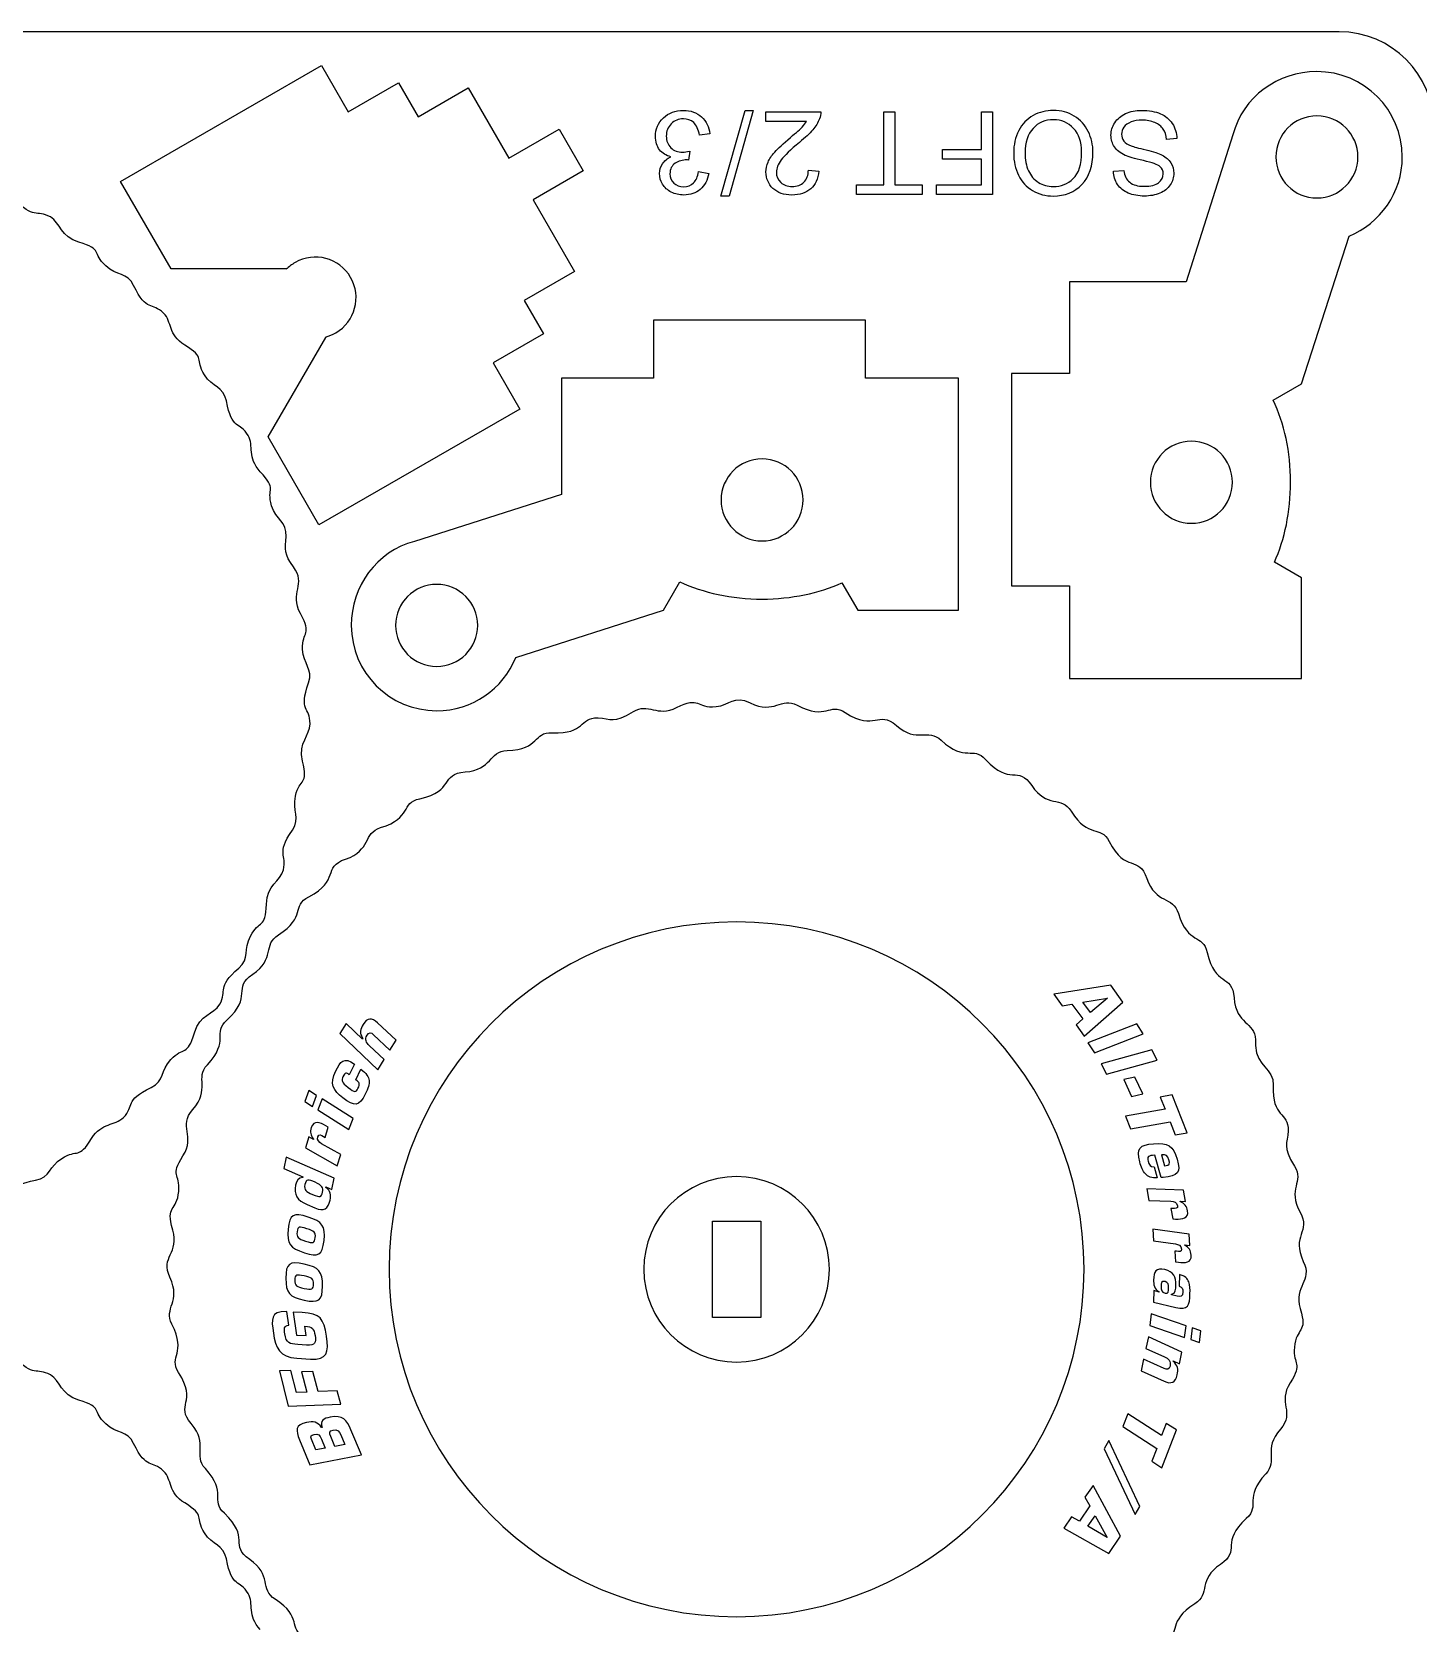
# Model space of a CAD drawing. Extents: x 460 to 1040, y 10 to 890.
# Drawn here: x 676 to 749.2, y 806 to 890 of the extents above; entities that cross this region are included whole.
import ezdxf

# ---------------------------------------------------------------- set-up
doc = ezdxf.new("R2010")
doc.units = 0
doc.layers.get('0').update_dxf_attribs({"linetype": 'CONTINUOUS'})

msp = doc.modelspace()

# ---------------------------------------------------------------- linework, layer by layer
at = {"color": 5}
msp.add_line((745, 890.0002), (464.9999, 890.0002), dxfattribs=at)
at = {"color": 3}
for p, q in [((680.6953, 882.1045), (691.2943, 888.2244)), ((691.2943, 888.2244), (692.7061, 885.7791)), ((692.7061, 885.7791), (695.356, 887.309)), ((695.356, 887.309), (696.3925, 885.5138)), ((696.3925, 885.5138), (699.042, 887.0442)), ((699.042, 887.0442), (701.1816, 883.3382)), ((701.1816, 883.3382), (703.8313, 884.868)), ((703.8313, 884.868), (705.1067, 882.659)), ((739.389, 884.5645), (736.9129, 876.8074)), ((683.3599, 877.4893), (680.6953, 882.1045)), ((705.1067, 882.659), (702.457, 881.1292)), ((702.457, 881.1292), (704.6403, 877.345)), ((743.0071, 871.4261), (745.5123, 879.2228)), ((689.4254, 877.4904), (683.3599, 877.4893)), ((689.4392, 877.4665), (689.4254, 877.4904)), ((704.6403, 877.345), (701.9914, 875.8136)), ((736.9129, 876.8074), (730.7697, 876.8074)), ((730.7697, 876.8074), (730.7697, 871.9652)), ((701.9914, 875.8136), (703.0012, 874.067)), ((720.0043, 874.7827), (708.8043, 874.7827)), ((708.8043, 874.7827), (708.8043, 871.7227)), ((720.0069, 871.7227), (720.0043, 874.7827)), ((688.4819, 868.6179), (691.5155, 873.8714)), ((691.5155, 873.8714), (691.503, 873.8931)), ((703.0012, 874.067), (700.3522, 872.5355)), ((700.3522, 872.5355), (701.7636, 870.0893)), ((730.7697, 871.9652), (727.7097, 871.9652)), ((727.7097, 871.9652), (727.7097, 860.7652)), ((708.8043, 871.7227), (703.9621, 871.7227)), ((703.9621, 871.7227), (703.9621, 865.5795)), ((724.9025, 871.7217), (720.0069, 871.7227)), ((724.8993, 859.4832), (724.9025, 871.7217)), ((741.5176, 870.5691), (743.0071, 871.4261)), ((701.7636, 870.0893), (691.1628, 863.9732)), ((691.1628, 863.9732), (688.4819, 868.6179)), ((703.9621, 865.5795), (696.205, 863.1034)), ((743.008, 861.1823), (741.5753, 862.012)), ((709.3434, 859.4853), (710.2004, 860.9748)), ((718.7575, 860.9171), (719.5872, 859.4844)), ((743.0092, 855.8702), (743.008, 861.1823)), ((727.7097, 860.7652), (730.7697, 860.7626)), ((730.7697, 860.7626), (730.7707, 855.867)), ((701.5467, 856.9801), (709.3434, 859.4853)), ((719.5872, 859.4844), (724.8993, 859.4832)), ((730.7707, 855.867), (743.0092, 855.8702))]:
    msp.add_line(p, q, dxfattribs=at)
at = {"color": 1}
for p, q in [((712.3737, 881.3331), (713.6444, 885.8538)), ((714.0771, 885.8538), (712.8064, 881.3331)), ((713.6444, 885.8538), (714.0771, 885.8538)), ((714.7414, 885.2673), (714.7414, 885.7805)), ((714.7414, 885.7805), (717.6371, 885.7805)), ((716.8888, 885.2673), (714.7414, 885.2673)), ((720.9707, 885.7805), (721.551, 885.7805)), ((720.9707, 881.9195), (720.9707, 885.7805)), ((721.551, 885.7805), (721.551, 881.9195)), ((726.1231, 885.7805), (726.7035, 885.7805)), ((726.1231, 883.795), (726.1231, 885.7805)), ((726.7035, 885.7805), (726.7035, 881.4064)), ((711.7837, 884.6198), (711.2461, 884.5465)), ((736.4291, 884.3754), (735.8854, 884.3265)), ((710.7238, 883.7034), (710.6637, 883.233)), ((724.0704, 883.2819), (724.0704, 883.795)), ((724.0704, 883.795), (726.1231, 883.795)), ((716.9835, 882.7076), (717.5333, 882.6526)), ((726.1231, 883.2819), (724.0704, 883.2819)), ((726.1231, 881.9195), (726.1231, 883.2819)), ((733.0813, 882.6404), (733.6372, 882.6832)), ((711.1911, 882.6221), (711.7287, 882.5243)), ((719.5289, 881.4064), (719.5289, 881.9195)), ((719.5289, 881.9195), (720.9707, 881.9195)), ((721.551, 881.9195), (722.9928, 881.9195)), ((722.9928, 881.9195), (722.9928, 881.4064)), ((723.7528, 881.4064), (723.7528, 881.9195)), ((723.7528, 881.9195), (726.1231, 881.9195)), ((712.8064, 881.3331), (712.3737, 881.3331)), ((722.9928, 881.4064), (719.5289, 881.4064)), ((726.7035, 881.4064), (723.7528, 881.4064)), ((732.936, 839.6812), (729.934, 839.2089)), ((729.934, 839.2089), (730.3754, 838.6024)), ((731.4703, 838.7838), (732.7598, 839.0041)), ((732.7598, 839.0041), (732.7639, 838.9984)), ((733.5811, 838.7947), (732.936, 839.6812)), ((730.3754, 838.6024), (730.8874, 838.6896)), ((730.8874, 838.6896), (731.4582, 837.9053)), ((731.8651, 838.2415), (731.4703, 838.7838)), ((731.5408, 837.0015), (733.5811, 838.7947)), ((732.7639, 838.9984), (731.8651, 838.2415)), ((692.5941, 837.6612), (692.2694, 837.1325)), ((693.4583, 836.8421), (692.5941, 837.6612)), ((695.2272, 836.7793), (694.2574, 837.7015)), ((731.4582, 837.9053), (731.1078, 837.5965)), ((731.1078, 837.5965), (731.5408, 837.0015)), ((734.3145, 837.6454), (731.7373, 836.6435)), ((734.6543, 837.1265), (734.3145, 837.6454)), ((692.2694, 837.1325), (694.2737, 835.2276)), ((693.4716, 836.8638), (693.4583, 836.8421)), ((694.5984, 835.7561), (693.8256, 836.4894)), ((694.0405, 837.0729), (694.9024, 836.251)), ((694.9024, 836.251), (695.2272, 836.7793)), ((731.7373, 836.6435), (732.0771, 836.1247)), ((732.0771, 836.1247), (734.6543, 837.1265)), ((694.2737, 835.2276), (694.5984, 835.7561)), ((735.1006, 836.2742), (732.4364, 835.5345)), ((732.7228, 834.9843), (735.3871, 835.724)), ((735.3871, 835.724), (735.1006, 836.2742)), ((693.0344, 835.5208), (692.7628, 834.9632)), ((693.1059, 834.6958), (693.3775, 835.2533)), ((732.4364, 835.5345), (732.7228, 834.9843)), ((734.2167, 834.8357), (733.6265, 834.7045)), ((734.6252, 833.944), (734.2167, 834.8357)), ((690.6232, 834.1226), (690.4081, 833.5409)), ((691.0347, 833.8628), (690.6232, 834.1226)), ((733.6265, 834.7045), (734.0348, 833.8123)), ((690.4081, 833.5409), (690.8194, 833.281)), ((690.8194, 833.281), (691.0347, 833.8628)), ((691.3254, 833.6821), (691.11, 833.1004)), ((692.9611, 832.6461), (691.3254, 833.6821)), ((735.8033, 833.1395), (733.7103, 832.7801)), ((734.0348, 833.8123), (734.6252, 833.944)), ((736.1796, 833.8912), (735.547, 833.783)), ((735.547, 833.783), (735.8033, 833.1395)), ((736.972, 831.9008), (736.1796, 833.8912)), ((691.11, 833.1004), (692.7457, 832.0643)), ((692.7457, 832.0643), (692.9611, 832.6461)), ((733.7103, 832.7801), (733.9773, 832.11)), ((733.9773, 832.11), (736.07, 832.4695)), ((736.07, 832.4695), (736.3396, 831.7928)), ((690.6234, 831.6807), (690.4429, 831.1059)), ((690.8701, 831.5386), (690.6234, 831.6807)), ((690.8777, 831.5629), (690.8701, 831.5386)), ((691.4009, 831.7007), (691.4816, 831.6565)), ((691.4816, 831.6565), (691.6492, 832.1897)), ((691.6492, 832.1897), (691.5179, 832.265)), ((736.3396, 831.7928), (736.972, 831.9008)), ((689.4299, 830.6132), (689.3041, 830.006)), ((691.9624, 829.5035), (689.4299, 830.6132)), ((690.4429, 831.1059), (692.128, 830.1526)), ((692.3141, 830.7447), (691.3027, 831.3155)), ((692.128, 830.1526), (692.3141, 830.7447)), ((735.604, 829.5318), (735.2669, 830.7146)), ((735.6161, 830.7393), (735.7832, 830.1529)), ((689.3041, 830.006), (690.3177, 829.5639)), ((735.2228, 830.1059), (735.39, 829.5195)), ((690.3177, 829.5639), (690.3117, 829.5357)), ((691.5264, 829.0156), (691.5322, 829.0438)), ((691.5322, 829.0438), (691.8367, 828.8961)), ((691.8367, 828.8961), (691.9624, 829.5035)), ((736.7778, 828.8705), (734.8428, 828.9354)), ((734.8428, 828.9354), (734.9518, 828.3248)), ((735.7106, 829.5397), (735.604, 829.5318)), ((690.5419, 828.1034), (690.9473, 827.9273)), ((734.9518, 828.3248), (736.1128, 828.2865)), ((736.6038, 828.2643), (736.5992, 828.2892)), ((736.5992, 828.2892), (736.8836, 828.2774)), ((736.8836, 828.2774), (736.7778, 828.8705)), ((736.2038, 827.8998), (736.1118, 827.9017)), ((736.1118, 827.9017), (736.2099, 827.3513)), ((736.2099, 827.3513), (736.3612, 827.3453)), ((737.0742, 826.5487), (735.1556, 826.8075)), ((735.1556, 826.8075), (735.2029, 826.1889)), ((737.12, 825.9482), (737.0742, 826.5487)), ((735.2029, 826.1889), (736.3539, 826.0343)), ((736.4057, 825.6405), (736.3144, 825.6515)), ((736.3144, 825.6515), (736.357, 825.094)), ((736.8403, 825.9629), (736.8383, 825.9881)), ((736.8383, 825.9881), (737.12, 825.9482)), ((736.357, 825.094), (736.5069, 825.073)), ((736.5592, 824.4187), (736.5447, 823.7986)), ((735.2084, 823.5771), (735.194, 822.957)), ((735.4879, 823.4878), (735.2084, 823.5771)), ((735.4882, 823.5093), (735.4879, 823.4878)), ((736.152, 823.3532), (736.1527, 823.3821)), ((736.4498, 823.2811), (736.152, 823.3532)), ((689.5666, 821.7361), (689.4579, 822.4599)), ((690.2825, 822.4088), (689.8003, 822.4384)), ((689.8003, 822.4384), (689.9829, 821.2222)), ((735.0809, 822.3381), (735.0054, 821.7223)), ((736.9111, 821.7076), (735.0809, 822.3381)), ((735.194, 822.957), (736.3708, 822.6772)), ((690.4941, 821.1934), (690.4201, 821.6855)), ((735.0054, 821.7223), (736.8359, 821.0918)), ((736.8359, 821.0918), (736.9111, 821.7076)), ((737.2358, 821.5988), (737.1604, 820.9831)), ((737.6961, 821.4408), (737.2358, 821.5988)), ((737.621, 820.8252), (737.6961, 821.4408)), ((689.9829, 821.2222), (690.4941, 821.1934)), ((690.4961, 820.694), (690.0472, 820.7212)), ((734.9337, 821.12), (734.7991, 820.5144)), ((736.6943, 820.3145), (734.9337, 821.12)), ((737.1604, 820.9831), (737.621, 820.8252)), ((689.9958, 819.9953), (690.7097, 819.9529)), ((734.673, 819.9476), (734.5383, 819.342)), ((735.756, 819.4517), (734.673, 819.9476)), ((734.7991, 820.5144), (735.7689, 820.0734)), ((736.2256, 819.8351), (736.2311, 819.8597)), ((736.2311, 819.8597), (736.5598, 819.7089)), ((736.5598, 819.7089), (736.6943, 820.3145)), ((689.6759, 819.3543), (689.0724, 819.3277)), ((689.0724, 819.3277), (689.5442, 817.4679)), ((689.9703, 818.1938), (689.6759, 819.3543)), ((690.8456, 819.3051), (690.2412, 819.2818)), ((690.2412, 819.2818), (690.5127, 818.212)), ((691.117, 818.2355), (690.8456, 819.3051)), ((734.5383, 819.342), (735.756, 818.7867)), ((690.5127, 818.212), (689.9703, 818.1938)), ((692.1297, 818.2765), (691.117, 818.2355)), ((692.3072, 817.5773), (692.1297, 818.2765)), ((689.5442, 817.4679), (692.3072, 817.5773)), ((691.3222, 816.3418), (691.2932, 816.3372)), ((733.8339, 817.0641), (733.5776, 816.3899)), ((733.5776, 816.3899), (735.3632, 815.2406)), ((735.6194, 815.915), (733.8339, 817.0641)), ((735.8654, 816.5621), (735.6194, 815.915)), ((736.4045, 816.2147), (735.8654, 816.5621)), ((690.1368, 815.6899), (690.6844, 814.379)), ((690.9996, 815.1592), (690.7658, 815.7186)), ((691.2921, 815.7312), (691.4924, 815.252)), ((691.9966, 815.3454), (691.7813, 815.8612)), ((692.319, 815.9492), (692.5288, 815.4464)), ((693.4015, 814.8925), (692.8482, 816.217)), ((732.8382, 815.655), (732.5988, 815.2227)), ((734.4691, 812.1774), (732.8382, 815.655)), ((735.6437, 814.2118), (736.4045, 816.2147)), ((690.6844, 814.379), (693.4015, 814.8925)), ((691.4924, 815.252), (690.9996, 815.1592)), ((692.5288, 815.4464), (691.9966, 815.3454)), ((732.5988, 815.2227), (734.2297, 811.7453)), ((735.3632, 815.2406), (735.1044, 814.5596)), ((735.1044, 814.5596), (735.6437, 814.2118)), ((732.005, 813.2772), (731.5803, 812.6589)), ((733.4511, 810.6046), (732.005, 813.2772)), ((731.8333, 812.2054), (731.2841, 811.4056)), ((731.5803, 812.6589), (731.8333, 812.2054)), ((734.2297, 811.7453), (734.4691, 812.1774)), ((730.8761, 811.6332), (730.4597, 811.0264)), ((731.2841, 811.4056), (730.8761, 811.6332)), ((731.7367, 811.1342), (732.1163, 811.6872)), ((732.1163, 811.6872), (732.754, 810.5451)), ((730.4597, 811.0264), (732.8304, 809.7008)), ((732.7499, 810.5392), (731.7367, 811.1342)), ((732.754, 810.5451), (732.7499, 810.5392)), ((732.8304, 809.7008), (733.4511, 810.6046))]:
    msp.add_line(p, q, dxfattribs=at)
at = {"color": 7}
for p, q in [((711.9212, 822.1411), (711.9212, 827.2408)), ((711.9212, 827.2408), (714.4712, 827.2408)), ((714.4712, 827.2408), (714.4712, 822.1411)), ((714.4712, 822.1411), (711.9212, 822.1411))]:
    msp.add_line(p, q, dxfattribs=at)
at = {"color": 5}
msp.add_open_spline([(750, 885.0002), (750, 887.7502), (747.7499, 890.0002), (745, 890.0002)], degree=3, dxfattribs=at)
at = {"color": 3}
for points in [[(743.8163, 887.903), (741.7736, 887.903), (739.8992, 886.5705), (739.389, 884.5645)], [(748.3216, 883.3977), (748.3216, 885.886), (746.3046, 887.903), (743.8163, 887.903)], [(745.5123, 879.2228), (747.16, 879.8927), (748.3216, 881.5094), (748.3216, 883.3977)], [(676.9898, 880.2278), (676.2255, 880.6652), (676.1253, 880.0231), (675.0807, 881.2354)], [(678.4958, 878.8975), (677.5064, 879.1929), (677.543, 879.9114), (676.9898, 880.2278)], [(679.9126, 877.643), (679.1747, 878.3364), (679.7744, 878.5159), (678.4958, 878.8975)], [(681.3839, 876.6124), (681.0403, 877.327), (680.4892, 877.1013), (679.9126, 877.643)], [(689.9028, 877.8265), (689.7283, 877.7257), (689.5733, 877.604), (689.4392, 877.4665)], [(692.8303, 877.0421), (692.2385, 878.0671), (690.9278, 878.4183), (689.9028, 877.8265)], [(692.0459, 874.1145), (693.0709, 874.7063), (693.4221, 876.017), (692.8303, 877.0421)], [(682.9663, 875.147), (682.3379, 875.7689), (682.0783, 875.1687), (681.3839, 876.6124)], [(684.0767, 873.4722), (683.1977, 874.0131), (683.4199, 874.6981), (682.9663, 875.147)], [(685.121, 871.8936), (684.5871, 872.7534), (685.2142, 872.7723), (684.0767, 873.4722)], [(691.503, 873.8931), (691.6889, 873.9405), (691.8716, 874.0139), (692.0459, 874.1145)], [(686.2755, 870.5183), (686.1281, 871.2971), (685.5393, 871.2202), (685.121, 871.8936)], [(687.4247, 868.693), (686.9778, 869.4562), (686.5731, 868.9454), (686.2755, 870.5183)], [(742.4296, 866.2271), (742.4296, 867.838), (742.0929, 869.3331), (741.5176, 870.5691)], [(688.0664, 866.7862), (687.3582, 867.5385), (687.7454, 868.1451), (687.4247, 868.693)], [(688.664, 864.9923), (688.3723, 865.9591), (688.9815, 865.814), (688.0664, 866.7862)], [(741.5753, 862.012), (742.1152, 863.2228), (742.4296, 864.6709), (742.4296, 866.2271)], [(689.4229, 863.3646), (689.4822, 864.1551), (688.8926, 864.2348), (688.664, 864.9923)], [(689.8104, 861.7667), (689.3262, 862.3893), (689.3742, 862.7163), (689.4229, 863.3646)], [(696.205, 863.1034), (694.199, 862.5932), (692.8665, 860.7188), (692.8665, 858.6761)], [(690.187, 859.2966), (689.5749, 860.4341), (690.5368, 860.8296), (689.8104, 861.7667)], [(710.2004, 860.9748), (711.4364, 860.3995), (712.9315, 860.0628), (714.5424, 860.0628)], [(714.5424, 860.0628), (716.0986, 860.0628), (717.5467, 860.3772), (718.7575, 860.9171)], [(690.3007, 857.4093), (690.2688, 858.4193), (690.8196, 858.1211), (690.187, 859.2966)], [(692.8665, 858.6761), (692.8665, 856.1878), (694.8835, 854.1708), (697.3718, 854.1708)], [(690.6116, 855.6398), (690.8742, 856.3884), (690.3257, 856.6163), (690.3007, 857.4093)], [(697.3718, 854.1708), (699.2601, 854.1708), (700.8768, 855.3324), (701.5467, 856.9801)], [(690.6943, 853.4853), (690.6885, 854.3716), (690.0817, 854.1291), (690.6116, 855.6398)], [(710.0317, 854.3418), (711.2712, 854.9737), (711.0367, 854.2802), (712.1123, 854.3898)], [(712.1123, 854.3898), (712.8569, 854.4658), (713.0607, 855.009), (713.916, 854.5897)], [(705.8854, 853.7944), (706.5849, 853.7746), (706.6774, 853.451), (707.755, 854.1302)], [(707.755, 854.1302), (708.5249, 854.6153), (709.0037, 853.8179), (710.0317, 854.3418)], [(713.916, 854.5897), (715.2139, 853.9534), (715.5342, 854.9137), (716.3978, 854.4573)], [(716.3978, 854.4573), (717.9588, 853.6327), (718.058, 854.638), (718.9344, 854.0733)], [(718.9344, 854.0733), (720.5242, 853.0487), (720.6319, 854.2552), (721.6301, 853.384)], [(690.2962, 851.5139), (690.0577, 852.5201), (690.6984, 852.8482), (690.6943, 853.4853)], [(703.4746, 853.0057), (705.2423, 852.9217), (704.8541, 853.8234), (705.8854, 853.7944)], [(721.6301, 853.384), (722.721, 852.4318), (723.2749, 853.2803), (723.9931, 852.6144)], [(701.0871, 852.0699), (702.8485, 852.1306), (702.429, 853.0554), (703.4746, 853.0057)], [(723.9931, 852.6144), (725.2888, 851.4134), (725.6416, 852.3597), (726.343, 851.588)], [(698.8694, 850.9437), (700.3068, 851.0404), (700.1132, 852.0363), (701.0871, 852.0699)], [(689.9198, 849.6607), (690.1509, 850.6469), (690.604, 850.2154), (690.2962, 851.5139)], [(696.4771, 849.5248), (698.3217, 849.9225), (697.5528, 850.8552), (698.8694, 850.9437)], [(726.343, 851.588), (727.6141, 850.1894), (728.0346, 851.3206), (728.7689, 850.2237)], [(728.7689, 850.2237), (729.5732, 849.0227), (730.3329, 849.6971), (730.8527, 848.8669)], [(689.7611, 847.8716), (690.2069, 848.5241), (689.7385, 848.8867), (689.9198, 849.6607)], [(694.4138, 848.003), (696.1021, 848.52), (695.4567, 849.3049), (696.4771, 849.5248)], [(730.8527, 848.8669), (731.7905, 847.3695), (732.381, 848.1967), (732.8569, 847.2672)], [(689.2826, 845.7684), (689.5069, 846.6217), (688.8583, 846.55), (689.7611, 847.8716)], [(692.5642, 846.3415), (693.9317, 846.8062), (693.4783, 847.7166), (694.4138, 848.003)], [(732.8569, 847.2672), (733.717, 845.5875), (734.4196, 846.5754), (734.8468, 845.3229)], [(688.3876, 843.9684), (688.4163, 845.0003), (689.12, 845.1499), (689.2826, 845.7684)], [(690.6199, 844.3514), (692.2984, 845.2109), (691.314, 845.9167), (692.5642, 846.3415)], [(734.8468, 845.3229), (735.3142, 843.9526), (736.2204, 844.4111), (736.5081, 843.4735)], [(689.0202, 842.347), (690.5175, 843.2848), (689.6902, 843.8753), (690.6199, 844.3514)], [(687.5448, 842.2747), (688.0229, 843.1669), (688.3504, 842.635), (688.3876, 843.9684)], [(736.5081, 843.4735), (737.0253, 841.7871), (737.8083, 842.4347), (738.0301, 841.4102)], [(713.1962, 843.0241), (703.0713, 843.0241), (694.8633, 834.8162), (694.8633, 824.6911)], [(731.5293, 824.6911), (731.5293, 834.8162), (723.3213, 843.0241), (713.1962, 843.0241)], [(686.9298, 840.5883), (687.5285, 841.1048), (687.1697, 841.5743), (687.5448, 842.2747)], [(687.6633, 840.2635), (688.8656, 841.0687), (688.1891, 841.8266), (689.0202, 842.347)], [(738.0301, 841.4102), (738.4296, 839.5635), (739.3592, 840.3362), (739.4494, 839.0182)], [(685.922, 838.6793), (686.3601, 839.4455), (685.7161, 839.541), (686.9298, 840.5883)], [(686.2991, 837.8375), (687.696, 839.1038), (686.5679, 839.53), (687.6633, 840.2635)], [(739.4494, 839.0182), (739.5481, 837.5775), (740.5417, 837.7739), (740.5754, 836.7998)], [(684.5918, 837.1733), (684.8876, 838.1633), (685.6053, 838.1251), (685.922, 838.6793)], [(685.2726, 835.4875), (686.4731, 836.7809), (685.5294, 837.14), (686.2991, 837.8375)], [(683.3373, 835.7562), (684.0308, 836.4947), (684.2096, 835.8932), (684.5918, 837.1733)], [(740.5754, 836.7998), (740.5789, 836.7), (740.5731, 836.5996), (740.5771, 836.4998)], [(740.5771, 836.4998), (740.6205, 835.3545), (741.5545, 835.3247), (741.5111, 834.4129)], [(682.307, 834.2853), (683.0206, 834.6286), (682.7967, 835.1806), (683.3373, 835.7562)], [(684.5034, 833.1245), (685.4546, 834.2131), (684.6072, 834.7704), (685.2726, 835.4875)], [(680.8416, 832.7031), (681.4631, 833.3315), (680.8627, 833.5905), (682.307, 834.2853)], [(741.5111, 834.4129), (741.4271, 832.6457), (742.3265, 833.0353), (742.2999, 832.0022)], [(683.9869, 830.6805), (684.6676, 831.7527), (683.7201, 832.228), (684.5034, 833.1245)], [(679.1668, 831.5921), (679.7087, 832.4723), (680.3918, 832.2484), (680.8416, 832.7031)], [(677.5879, 830.548), (678.4483, 831.0814), (678.4667, 830.4549), (679.1668, 831.5921)], [(742.2999, 832.0022), (742.282, 831.3055), (741.9554, 831.2145), (742.6359, 830.1321)], [(683.7626, 828.8021), (683.8501, 829.7947), (683.288, 829.5798), (683.9869, 830.6805)], [(676.2126, 829.3935), (676.9904, 829.5409), (676.9159, 830.1314), (677.5879, 830.548)], [(742.6359, 830.1321), (743.152, 829.3112), (742.2435, 828.9412), (742.9304, 827.7062)], [(674.3874, 828.2443), (675.1502, 828.6911), (674.6393, 829.0955), (676.2126, 829.3935)], [(683.4509, 826.7654), (683.0489, 828.1002), (683.6686, 827.7359), (683.7626, 828.8021)], [(742.9304, 827.7062), (743.5146, 826.656), (742.4456, 826.4821), (743.1003, 825.1101)], [(683.2922, 824.2719), (682.7789, 825.3457), (683.8181, 825.5464), (683.4509, 826.7654)], [(743.1003, 825.1101), (743.6135, 824.0345), (742.5746, 823.8347), (742.9417, 822.6166)], [(683.3998, 821.7887), (682.9503, 822.6616), (683.9175, 822.9647), (683.2922, 824.2719)], [(694.8633, 824.6911), (694.8633, 814.5661), (703.0713, 806.3582), (713.1962, 806.3582)], [(713.1962, 806.3582), (723.3213, 806.3582), (731.5293, 814.5661), (731.5293, 824.6911)], [(742.9417, 822.6166), (743.3437, 821.2818), (742.724, 821.6454), (742.63, 820.5797)], [(683.7566, 819.2499), (683.2014, 820.1342), (684.2105, 820.2146), (683.3998, 821.7887)], [(742.63, 820.5797), (742.5427, 819.5897), (743.1041, 819.7986), (742.4057, 818.7013)], [(676.9898, 819.1158), (676.2255, 819.5532), (676.1253, 818.9111), (675.0807, 820.1234)], [(678.4958, 817.7855), (677.5064, 818.0809), (677.543, 818.7994), (676.9898, 819.1158)], [(684.4192, 816.5467), (683.5609, 817.5513), (684.7626, 817.6473), (683.7566, 819.2499)], [(742.4057, 818.7013), (741.725, 817.6318), (742.6721, 817.1541), (741.8895, 816.2572)], [(679.9126, 816.531), (679.1747, 817.2244), (679.7744, 817.4039), (678.4958, 817.7855)], [(681.3839, 815.5004), (681.0403, 816.215), (680.4892, 815.9893), (679.9126, 816.531)], [(685.1668, 814.1752), (684.5059, 814.8998), (685.3618, 815.4436), (684.4192, 816.5467)], [(682.9663, 814.035), (682.3379, 814.6569), (682.0783, 814.0567), (681.3839, 815.5004)], [(741.8895, 816.2572), (740.9363, 815.1645), (741.7858, 814.6132), (741.12, 813.8944)], [(684.0767, 812.3602), (683.1977, 812.9011), (683.4199, 813.5861), (682.9663, 814.035)], [(686.1681, 811.8158), (685.4032, 812.5267), (686.3569, 812.8705), (685.1668, 814.1752)], [(741.12, 813.8944), (739.918, 812.597), (740.8652, 812.2457), (740.0935, 811.5445)], [(685.121, 810.7816), (684.5871, 811.6414), (685.2142, 811.6603), (684.0767, 812.3602)], [(687.5073, 809.3763), (686.4192, 810.1236), (687.5542, 810.5277), (686.1681, 811.8158)], [(740.0935, 811.5445), (738.6942, 810.2726), (739.826, 809.8535), (738.7291, 809.1182)], [(686.2755, 809.4063), (686.1281, 810.1851), (685.5393, 810.1082), (685.121, 810.7816)], [(687.4247, 807.581), (686.9778, 808.3442), (686.5731, 807.8334), (686.2755, 809.4063)], [(688.8435, 807.2788), (688.0204, 807.8039), (688.7007, 808.5567), (687.5073, 809.3763)], [(738.7291, 809.1182), (737.5266, 808.3121), (738.2034, 807.5551), (737.3725, 807.0344)], [(688.0664, 805.6742), (687.3582, 806.4265), (687.7454, 807.0331), (687.4247, 807.581)], [(690.423, 805.2585), (689.4996, 805.7441), (690.329, 806.331), (688.8435, 807.2788)], [(737.3725, 807.0344), (735.8744, 806.096), (736.7023, 805.5063), (735.7729, 805.0304)]]:
    msp.add_open_spline(points, degree=3, dxfattribs=at)
at = {"color": 1}
for points in [[(708.9185, 884.4833), (708.9185, 884.8652), (709.058, 885.19), (709.336, 885.4557)], [(709.336, 885.4557), (709.615, 885.7214), (709.9673, 885.8538), (710.3929, 885.8538)], [(710.3888, 885.4078), (710.1343, 885.4078), (709.9194, 885.3203), (709.7463, 885.1452)], [(710.9325, 885.2062), (710.7849, 885.3406), (710.6036, 885.4078), (710.3888, 885.4078)], [(710.3929, 885.8538), (710.7767, 885.8538), (711.0954, 885.7388), (711.349, 885.5097)], [(711.2461, 884.5465), (711.184, 884.8519), (711.0802, 885.0718), (710.9325, 885.2062)], [(711.349, 885.5097), (711.6035, 885.2806), (711.7481, 884.9843), (711.7837, 884.6198)], [(716.6617, 884.9761), (716.7534, 885.0729), (716.8287, 885.1696), (716.8888, 885.2673)], [(717.574, 885.4068), (717.4997, 885.2103), (717.3806, 885.0158), (717.2166, 884.8254)], [(717.6371, 885.7805), (717.6412, 885.6512), (717.6198, 885.527), (717.574, 885.4068)], [(728.8472, 885.584), (728.5194, 885.4048), (728.2658, 885.1401), (728.0866, 884.7898)], [(729.9133, 885.359), (729.4775, 885.359), (729.1201, 885.2062), (728.838, 884.9008)], [(729.9102, 885.8538), (729.5304, 885.8538), (729.1761, 885.7642), (728.8472, 885.584)], [(731.0149, 885.5555), (730.6901, 885.754), (730.3226, 885.8538), (729.9102, 885.8538)], [(730.9793, 884.9049), (730.6962, 885.2073), (730.3409, 885.359), (729.9133, 885.359)], [(731.7521, 884.742), (731.5851, 885.0861), (731.3387, 885.3569), (731.0149, 885.5555)], [(732.953, 884.5465), (732.953, 884.7796), (733.0192, 884.9975), (733.1526, 885.2032)], [(733.1526, 885.2032), (733.2859, 885.4089), (733.4763, 885.5687), (733.7258, 885.6828)], [(734.0099, 885.2419), (733.8409, 885.1757), (733.7156, 885.0851), (733.6332, 884.97)], [(733.7258, 885.6828), (733.9753, 885.7968), (734.2553, 885.8538), (734.5678, 885.8538)], [(734.5943, 885.3406), (734.3734, 885.3406), (734.1789, 885.3081), (734.0099, 885.2419)], [(734.5678, 885.8538), (734.9629, 885.8538), (735.2938, 885.7958), (735.5606, 885.6807)], [(735.2653, 885.2103), (735.0668, 885.2969), (734.8428, 885.3406), (734.5943, 885.3406)], [(735.7052, 884.8682), (735.6105, 885.0087), (735.4638, 885.1228), (735.2653, 885.2103)], [(735.5606, 885.6807), (735.8284, 885.5657), (736.0371, 885.3926), (736.1888, 885.1604)], [(709.1324, 883.7777), (708.9898, 883.9651), (708.9185, 884.2013), (708.9185, 884.4833)], [(709.7463, 885.1452), (709.5732, 884.97), (709.4867, 884.7532), (709.4867, 884.4945)], [(709.4867, 884.4945), (709.4867, 884.2481), (709.5671, 884.0445), (709.729, 883.8836)], [(715.2118, 883.6556), (715.3788, 883.8419), (715.6547, 884.0995), (716.0396, 884.4253)], [(716.0396, 884.4253), (716.3624, 884.6961), (716.5701, 884.8794), (716.6617, 884.9761)], [(717.2166, 884.8254), (717.0527, 884.635), (716.8185, 884.4151), (716.5141, 884.1657)], [(728.0866, 884.7898), (727.9074, 884.4406), (727.8178, 884.0435), (727.8178, 883.6006)], [(728.838, 884.9008), (728.557, 884.5953), (728.4165, 884.1616), (728.4165, 883.5996)], [(731.4039, 883.6617), (731.4039, 884.1881), (731.2623, 884.6025), (730.9793, 884.9049)], [(732.0026, 883.6515), (732.0026, 884.0353), (731.9191, 884.3988), (731.7521, 884.742)], [(733.1342, 883.9264), (733.0131, 884.1056), (732.953, 884.3123), (732.953, 884.5465)], [(733.6332, 884.97), (733.5507, 884.855), (733.5089, 884.7297), (733.5089, 884.5953)], [(733.5089, 884.5953), (733.5089, 884.4589), (733.5486, 884.3398), (733.6281, 884.2369)], [(735.8854, 884.3265), (735.8599, 884.5465), (735.7998, 884.7267), (735.7052, 884.8682)], [(736.1888, 885.1604), (736.3415, 884.9293), (736.4209, 884.6676), (736.4291, 884.3754)], [(709.7351, 883.4061), (709.4765, 883.4652), (709.2759, 883.5894), (709.1324, 883.7777)], [(709.729, 883.8836), (709.8899, 883.7238), (710.0946, 883.6433), (710.344, 883.6433)], [(710.344, 883.6433), (710.4458, 883.6433), (710.5721, 883.6637), (710.7238, 883.7034)], [(714.8555, 883.12), (714.9267, 883.29), (715.0459, 883.4682), (715.2118, 883.6556)], [(716.5141, 884.1657), (716.0406, 883.7757), (715.7189, 883.4672), (715.5509, 883.2391)], [(727.8178, 883.6006), (727.8178, 883.1638), (727.9034, 882.7728), (728.0734, 882.4286)], [(728.4165, 883.5996), (728.4165, 883.2442), (728.4766, 882.9337), (728.5967, 882.6689)], [(730.961, 882.2555), (731.2562, 882.5366), (731.4039, 883.0049), (731.4039, 883.6617)], [(731.4171, 881.9481), (731.8071, 882.3584), (732.0026, 882.9265), (732.0026, 883.6515)], [(733.6973, 883.4814), (733.4438, 883.5985), (733.2554, 883.7462), (733.1342, 883.9264)], [(733.6281, 884.2369), (733.7075, 884.1351), (733.8388, 884.0496), (734.0221, 883.9793)], [(734.0221, 883.9793), (734.1392, 883.9345), (734.3988, 883.8633), (734.801, 883.7665)], [(734.801, 883.7665), (735.2032, 883.6698), (735.4842, 883.5792), (735.6451, 883.4937)], [(709.1324, 882.5223), (709.1324, 882.7107), (709.1833, 882.8817), (709.2841, 883.0365)], [(709.2841, 883.0365), (709.3859, 883.1913), (709.5366, 883.3145), (709.7351, 883.4061)], [(709.9571, 883.0599), (709.7738, 882.9408), (709.6822, 882.7575), (709.6822, 882.5101)], [(710.5772, 883.2391), (710.3471, 883.2391), (710.1414, 883.179), (709.9571, 883.0599)], [(710.6637, 883.233), (710.6281, 883.2371), (710.5986, 883.2391), (710.5772, 883.2391)], [(714.7475, 882.6038), (714.7475, 882.7789), (714.7832, 882.951), (714.8555, 883.12)], [(715.5509, 883.2391), (715.3819, 883.011), (715.2974, 882.7952), (715.2974, 882.5915)], [(716.7472, 882.0662), (716.903, 882.2199), (716.9814, 882.4337), (716.9835, 882.7076)], [(733.6372, 882.6832), (733.6668, 882.4073), (733.7676, 882.1985), (733.9396, 882.058)], [(734.6656, 883.2025), (734.1952, 883.3094), (733.8724, 883.402), (733.6973, 883.4814)], [(735.5382, 882.8909), (735.4262, 882.9917), (735.136, 883.0966), (734.6656, 883.2025)], [(735.7082, 882.503), (735.7082, 882.6598), (735.6512, 882.7891), (735.5382, 882.8909)], [(735.6451, 883.4937), (735.8538, 883.3837), (736.0086, 883.2473), (736.1104, 883.0854)], [(736.1104, 883.0854), (736.2132, 882.9235), (736.2641, 882.7412), (736.2641, 882.5406)], [(709.2922, 881.9593), (709.1853, 882.1364), (709.1324, 882.3238), (709.1324, 882.5223)], [(709.7535, 881.5418), (709.5519, 881.6436), (709.3981, 881.7831), (709.2922, 881.9593)], [(709.6822, 882.5101), (709.6822, 882.3136), (709.7494, 882.1507), (709.8828, 882.0214)], [(709.8828, 882.0214), (710.0162, 881.8921), (710.1882, 881.8279), (710.399, 881.8279)], [(710.399, 881.8279), (710.6087, 881.8279), (710.7828, 881.8941), (710.9223, 882.0265)], [(710.9223, 882.0265), (711.0618, 882.1588), (711.1514, 882.3574), (711.1911, 882.6221)], [(711.7287, 882.5243), (711.6626, 882.1639), (711.5139, 881.8839), (711.2807, 881.6854)], [(715.1151, 881.7373), (714.8697, 881.9705), (714.7475, 882.2596), (714.7475, 882.6038)], [(715.2974, 882.5915), (715.2974, 882.3787), (715.3737, 882.1995), (715.5264, 882.0529)], [(715.5264, 882.0529), (715.6792, 881.9073), (715.8787, 881.834), (716.1241, 881.834)], [(716.1241, 881.834), (716.3838, 881.834), (716.5915, 881.9114), (716.7472, 882.0662)], [(717.5333, 882.6526), (717.4956, 882.2413), (717.3531, 881.9277), (717.1067, 881.7118)], [(728.0734, 882.4286), (728.2434, 882.0835), (728.4908, 881.8147), (728.8146, 881.6222)], [(728.5967, 882.6689), (728.7169, 882.4042), (728.893, 882.1985), (729.1242, 882.0529)], [(729.1242, 882.0529), (729.3563, 881.9073), (729.6159, 881.834), (729.9041, 881.834)], [(729.9041, 881.834), (730.3134, 881.834), (730.6657, 881.9745), (730.961, 882.2555)], [(729.9071, 881.3331), (730.5242, 881.3331), (731.0271, 881.5377), (731.4171, 881.9481)], [(733.2961, 881.9511), (733.1627, 882.1537), (733.0915, 882.3838), (733.0813, 882.6404)], [(733.8673, 881.4899), (733.6199, 881.5937), (733.4295, 881.7475), (733.2961, 881.9511)], [(733.9396, 882.058), (734.1117, 881.9165), (734.3662, 881.8462), (734.7022, 881.8462)], [(734.7022, 881.8462), (735.0525, 881.8462), (735.3081, 881.9104), (735.4679, 882.0387)], [(735.4679, 882.0387), (735.6278, 882.167), (735.7082, 882.3217), (735.7082, 882.503)], [(736.0758, 881.9206), (735.9505, 881.7281), (735.7683, 881.5825), (735.527, 881.4827)], [(736.2641, 882.5406), (736.2641, 882.3187), (736.201, 882.112), (736.0758, 881.9206)], [(710.4122, 881.3881), (710.174, 881.3881), (709.954, 881.439), (709.7535, 881.5418)], [(711.2807, 881.6854), (711.0486, 881.4868), (710.7584, 881.3881), (710.4122, 881.3881)], [(716.1119, 881.3881), (715.6924, 881.3881), (715.3595, 881.5041), (715.1151, 881.7373)], [(717.1067, 881.7118), (716.8592, 881.496), (716.5283, 881.3881), (716.1119, 881.3881)], [(728.8146, 881.6222), (729.1394, 881.4298), (729.5029, 881.3331), (729.9071, 881.3331)], [(734.7246, 881.3331), (734.4009, 881.3331), (734.1148, 881.385), (733.8673, 881.4899)], [(735.527, 881.4827), (735.2867, 881.383), (735.0189, 881.3331), (734.7246, 881.3331)], [(693.49, 837.61), (693.4143, 837.4872), (693.3657, 837.3733), (693.3582, 837.2509)], [(694.2574, 837.7015), (693.9556, 837.9887), (693.709, 837.9665), (693.49, 837.61)], [(693.3582, 837.2509), (693.3494, 837.1334), (693.3839, 837.0106), (693.4716, 836.8638)], [(693.8256, 836.4894), (693.6553, 836.6533), (693.5575, 836.8107), (693.703, 837.0473)], [(693.703, 837.0473), (693.8087, 837.2193), (693.9007, 837.197), (694.0405, 837.0729)], [(692.043, 835.1574), (692.2815, 835.647), (692.4896, 835.9427), (693.0344, 835.5208)], [(692.4288, 833.7338), (691.9115, 834.1381), (691.7034, 834.4603), (692.043, 835.1574)], [(692.4268, 834.858), (692.3303, 834.6603), (692.3508, 834.5622), (692.7004, 834.2917)], [(692.578, 835.0451), (692.5265, 835.0302), (692.4837, 834.9748), (692.4268, 834.858)], [(692.7628, 834.9632), (692.6829, 835.03), (692.6279, 835.0568), (692.578, 835.0451)], [(693.3775, 835.2533), (693.662, 835.0304), (693.7913, 834.8513), (693.8112, 834.6531)], [(692.7004, 834.2917), (693.0583, 834.0128), (693.1176, 834.0281), (693.2202, 834.2389)], [(693.2202, 834.2389), (693.3435, 834.4918), (693.2946, 834.5477), (693.1059, 834.6958)], [(693.8112, 834.6531), (693.8359, 834.4564), (693.7509, 834.2411), (693.6041, 833.9396)], [(693.6041, 833.9396), (693.2835, 833.2815), (693.0304, 833.2642), (692.4288, 833.7338)], [(691.5179, 832.265), (691.2094, 832.4379), (690.8841, 832.5815), (690.7542, 832.1684)], [(690.7542, 832.1684), (690.7197, 832.0585), (690.7099, 831.9558), (690.7276, 831.8557)], [(690.7276, 831.8557), (690.7454, 831.7555), (690.7949, 831.6605), (690.8777, 831.5629)], [(691.3027, 831.3155), (691.1645, 831.3931), (691.0462, 831.5099), (691.1024, 831.6887)], [(691.1024, 831.6887), (691.1534, 831.8505), (691.2824, 831.7682), (691.4009, 831.7007)], [(734.4713, 830.3602), (734.2668, 831.0782), (734.4817, 831.2707), (735.2031, 831.3189)], [(735.2669, 830.7146), (734.9278, 830.6928), (734.8422, 830.6384), (734.9123, 830.3924)], [(735.2031, 831.3189), (735.9463, 831.3697), (736.2379, 831.2278), (736.4467, 830.4958)], [(736.0017, 830.4778), (735.9415, 830.6894), (735.8711, 830.7519), (735.6161, 830.7393)], [(734.7679, 829.7285), (734.6317, 829.8771), (734.5467, 830.0966), (734.4713, 830.3602)], [(734.9123, 830.3924), (734.9647, 830.2084), (735.0211, 830.0894), (735.2228, 830.1059)], [(736.4467, 830.4958), (736.6415, 829.8127), (736.4971, 829.5953), (735.7106, 829.5397)], [(735.7832, 830.1529), (736.0696, 830.1747), (736.0591, 830.2766), (736.0017, 830.4778)], [(689.9313, 829.1394), (689.8261, 828.6309), (690.0016, 828.3405), (690.5419, 828.1034)], [(690.3117, 829.5357), (690.0613, 829.5361), (689.9775, 829.362), (689.9313, 829.1394)], [(690.4217, 829.1596), (690.3588, 828.8558), (690.4688, 828.7999), (690.82, 828.6462)], [(690.9522, 829.2854), (690.6073, 829.4342), (690.4883, 829.4807), (690.4217, 829.1596)], [(691.3434, 828.7551), (691.3954, 829.0058), (691.3536, 829.1065), (690.9522, 829.2854)], [(691.7505, 828.7111), (691.7215, 828.8204), (691.6508, 828.9235), (691.5264, 829.0156)], [(735.39, 829.5195), (735.0992, 829.5005), (734.9085, 829.5772), (734.7679, 829.7285)], [(690.82, 828.6462), (691.2515, 828.4538), (691.2907, 828.5008), (691.3434, 828.7551)], [(690.9473, 827.9273), (691.4165, 827.7197), (691.6518, 827.8957), (691.7446, 828.3443)], [(691.7446, 828.3443), (691.7722, 828.4784), (691.7789, 828.5988), (691.7505, 828.7111)], [(736.1128, 828.2865), (736.2711, 828.2818), (736.4298, 828.2331), (736.4628, 828.0486)], [(736.8723, 828.0741), (736.8102, 828.1546), (736.7226, 828.2158), (736.6038, 828.2643)], [(690.5842, 827.451), (689.8053, 827.7017), (689.6246, 827.6008), (689.543, 826.8116)], [(691.4271, 826.2036), (691.5079, 826.9855), (691.3422, 827.2057), (690.5842, 827.451)], [(736.4628, 828.0486), (736.4926, 827.8816), (736.3401, 827.8948), (736.2038, 827.8998)], [(736.3612, 827.3453), (736.7146, 827.3352), (737.0696, 827.3583), (736.9936, 827.7841)], [(736.9936, 827.7841), (736.9732, 827.8979), (736.9344, 827.9935), (736.8723, 828.0741)], [(689.543, 826.8116), (689.4618, 826.0258), (689.635, 825.8086), (690.3898, 825.5673)], [(690.0073, 826.6729), (689.9766, 826.3752), (690.0535, 826.3128), (690.4534, 826.1845)], [(690.5206, 826.8338), (690.1204, 826.9621), (690.0371, 826.9598), (690.0073, 826.6729)], [(690.9652, 826.3636), (690.9946, 826.6507), (690.9204, 826.7019), (690.5206, 826.8338)], [(690.3898, 825.5673), (691.1265, 825.3281), (691.3476, 825.4321), (691.4271, 826.2036)], [(690.4534, 826.1845), (690.8533, 826.0526), (690.9343, 826.0657), (690.9652, 826.3636)], [(736.3539, 826.0343), (736.511, 826.0138), (736.6642, 825.9495), (736.6785, 825.7624)], [(736.6785, 825.7624), (736.6912, 825.5935), (736.5408, 825.6218), (736.4057, 825.6405)], [(737.0885, 825.7467), (737.0346, 825.8331), (736.9535, 825.9029), (736.8403, 825.9629)], [(737.1799, 825.4464), (737.1711, 825.5614), (737.142, 825.6604), (737.0885, 825.7467)], [(690.3852, 824.9595), (689.5845, 825.1301), (689.4151, 825.0115), (689.4136, 824.2182)], [(691.3495, 823.8034), (691.351, 824.5897), (691.1638, 824.792), (690.3852, 824.9595)], [(735.8004, 824.6746), (735.3196, 824.7866), (735.2096, 824.5583), (735.1996, 824.1255)], [(736.5069, 825.073), (736.8574, 825.0274), (737.213, 825.0147), (737.1799, 825.4464)], [(689.4136, 824.2182), (689.4121, 823.4284), (689.6065, 823.2294), (690.3816, 823.0659)], [(689.8896, 824.1272), (689.8889, 823.8277), (689.9718, 823.7734), (690.3828, 823.6861)], [(690.384, 824.339), (689.973, 824.4262), (689.8901, 824.4154), (689.8896, 824.1272)], [(690.3828, 823.6861), (690.7938, 823.5953), (690.873, 823.6167), (690.8737, 823.9161)], [(690.8737, 823.9161), (690.8742, 824.2044), (690.7948, 824.2479), (690.384, 824.339)], [(735.1996, 824.1255), (735.1946, 823.9093), (735.2311, 823.62), (735.4882, 823.5093)], [(735.8039, 824.0504), (735.5993, 824.0983), (735.5953, 823.9216), (735.5931, 823.8279)], [(736.3763, 823.8493), (736.3868, 824.2965), (736.2523, 824.5664), (735.8004, 824.6746)], [(735.9947, 823.7319), (735.9983, 823.8836), (735.976, 824.0066), (735.8039, 824.0504)], [(737.0624, 824.0245), (736.9943, 824.2065), (736.8534, 824.3471), (736.5592, 824.4187)], [(737.12, 823.4064), (737.1251, 823.6264), (737.1303, 823.8463), (737.0624, 824.0245)], [(690.3816, 823.0659), (691.1387, 822.9022), (691.3482, 823.0279), (691.3495, 823.8034)], [(735.5931, 823.8279), (735.587, 823.5682), (735.6175, 823.481), (735.8147, 823.4331)], [(735.8147, 823.4331), (735.9726, 823.397), (735.9901, 823.5299), (735.9947, 823.7319)], [(736.1527, 823.3821), (736.3694, 823.3987), (736.3722, 823.6726), (736.3763, 823.8493)], [(736.3708, 822.6772), (737.0203, 822.525), (737.1052, 822.7718), (737.12, 823.4064)], [(736.7433, 823.4946), (736.7371, 823.224), (736.6255, 823.2411), (736.4498, 823.2811)], [(736.5447, 823.7986), (736.7133, 823.7585), (736.7471, 823.6495), (736.7433, 823.4946)], [(689.4579, 822.4599), (688.5822, 822.5107), (688.652, 822.0216), (688.7559, 821.3297)], [(691.5605, 821.1602), (691.4169, 822.116), (691.2131, 822.3553), (690.2825, 822.4088)], [(689.3596, 821.2926), (689.3274, 821.5065), (689.2889, 821.7379), (689.5666, 821.7361)], [(690.4201, 821.6855), (690.8034, 821.6592), (690.9021, 821.5609), (690.9567, 821.1971)], [(688.7559, 821.3297), (688.8738, 820.545), (689.083, 820.0514), (689.9958, 819.9953)], [(690.0472, 820.7212), (689.6012, 820.7527), (689.4369, 820.7792), (689.3596, 821.2926)], [(690.9567, 821.1971), (691.0124, 820.8263), (690.9856, 820.6655), (690.4961, 820.694)], [(690.7097, 819.9529), (691.6042, 819.8976), (691.6867, 820.3185), (691.5605, 821.1602)], [(735.7689, 820.0734), (735.9833, 819.9743), (736.127, 819.857), (736.0668, 819.5861)], [(736.4591, 819.506), (736.429, 819.6201), (736.3564, 819.7249), (736.2256, 819.8351)], [(736.0668, 819.5861), (736.023, 819.3888), (735.9286, 819.3801), (735.756, 819.4517)], [(735.756, 818.7867), (736.1351, 818.6138), (736.3608, 818.7152), (736.4516, 819.1234)], [(736.4516, 819.1234), (736.483, 819.2645), (736.4919, 819.388), (736.4591, 819.506)], [(690.5019, 816.6127), (689.909, 816.4978), (689.9295, 816.186), (690.1368, 815.6899)], [(691.2932, 816.3372), (691.098, 816.6546), (690.8471, 816.6748), (690.5019, 816.6127)], [(691.7509, 816.8883), (691.4101, 816.8239), (691.1927, 816.7175), (691.3222, 816.3418)], [(692.8482, 816.217), (692.6272, 816.7458), (692.4174, 817.0142), (691.7509, 816.8883)], [(690.7658, 815.7186), (690.696, 815.9044), (690.7472, 815.9412), (690.9109, 815.9705)], [(690.9109, 815.9705), (691.1285, 816.0106), (691.1949, 815.9641), (691.2921, 815.7312)], [(691.7813, 815.8612), (691.6909, 816.0777), (691.6916, 816.1599), (691.9159, 816.2028)], [(691.9159, 816.2028), (692.1371, 816.2445), (692.2288, 816.1653), (692.319, 815.9492)]]:
    msp.add_open_spline(points, degree=3, dxfattribs=at)
at = {"color": 7}
for points in [[(743.8163, 885.5628), (742.6205, 885.5628), (741.6512, 884.5935), (741.6512, 883.3977)], [(745.9814, 883.3977), (745.9814, 884.5935), (745.0121, 885.5628), (743.8163, 885.5628)], [(741.6512, 883.3977), (741.6512, 882.2019), (742.6205, 881.2326), (743.8163, 881.2326)], [(743.8163, 881.2326), (745.0121, 881.2326), (745.9814, 882.2019), (745.9814, 883.3977)], [(737.1961, 868.3922), (736.0003, 868.3922), (735.031, 867.4229), (735.031, 866.2271)], [(739.3612, 866.2271), (739.3612, 867.4229), (738.3919, 868.3922), (737.1961, 868.3922)], [(714.5424, 867.4614), (713.3466, 867.4614), (712.3773, 866.4921), (712.3773, 865.2963)], [(716.7075, 865.2963), (716.7075, 866.4921), (715.7382, 867.4614), (714.5424, 867.4614)], [(735.031, 866.2271), (735.031, 865.0313), (736.0003, 864.062), (737.1961, 864.062)], [(737.1961, 864.062), (738.3919, 864.062), (739.3612, 865.0313), (739.3612, 866.2271)], [(712.3773, 865.2963), (712.3773, 864.1005), (713.3466, 863.1312), (714.5424, 863.1312)], [(714.5424, 863.1312), (715.7382, 863.1312), (716.7075, 864.1005), (716.7075, 865.2963)], [(697.3718, 860.8412), (696.176, 860.8412), (695.2067, 859.8719), (695.2067, 858.6761)], [(699.5369, 858.6761), (699.5369, 859.8719), (698.5676, 860.8412), (697.3718, 860.8412)], [(695.2067, 858.6761), (695.2067, 857.4803), (696.176, 856.511), (697.3718, 856.511)], [(697.3718, 856.511), (698.5676, 856.511), (699.5369, 857.4803), (699.5369, 858.6761)]]:
    msp.add_open_spline(points, degree=3, dxfattribs=at)
at = {"color": 2}
for points in [[(713.1961, 829.5861), (710.4927, 829.5861), (708.3012, 827.3944), (708.3012, 824.691)], [(718.0912, 824.691), (718.0912, 827.3944), (715.8997, 829.5861), (713.1961, 829.5861)], [(708.3012, 824.691), (708.3012, 821.9876), (710.4927, 819.7959), (713.1961, 819.7959)], [(713.1961, 819.7959), (715.8997, 819.7959), (718.0912, 821.9876), (718.0912, 824.691)]]:
    msp.add_open_spline(points, degree=3, dxfattribs=at)

doc.saveas('drawing.dxf')
